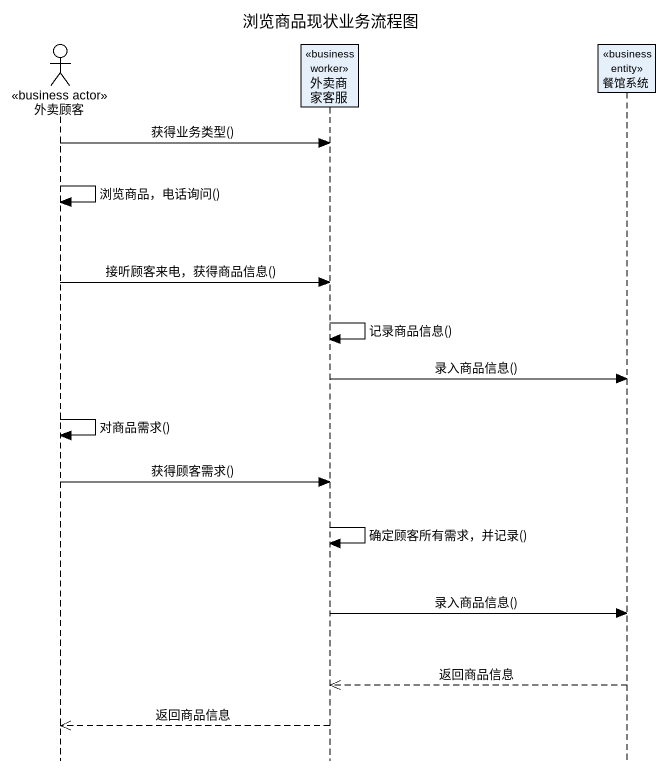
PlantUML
@startuml
title 浏览商品现状业务流程图
hide footbox
actor 外卖顾客 <<business actor>>
participant 外卖商家客服 <<business worker>>
participant 餐馆系统 <<business entity>>

外卖顾客 -> 外卖商家客服 : 获得业务类型()
外卖顾客 -> 外卖顾客 : 浏览商品，电话询问()
外卖顾客 -> 外卖商家客服 : 接听顾客来电，获得商品信息()
外卖商家客服 -> 外卖商家客服 : 记录商品信息()
外卖商家客服 -> 餐馆系统 : 录入商品信息()
外卖顾客 -> 外卖顾客 : 对商品需求()
外卖顾客 -> 外卖商家客服 : 获得顾客需求()
外卖商家客服 -> 外卖商家客服 : 确定顾客所有需求，并记录()
外卖商家客服 -> 餐馆系统 : 录入商品信息()
餐馆系统 -->> 外卖商家客服 : 返回商品信息
外卖商家客服 -->> 外卖顾客 : 返回商品信息
@enduml
